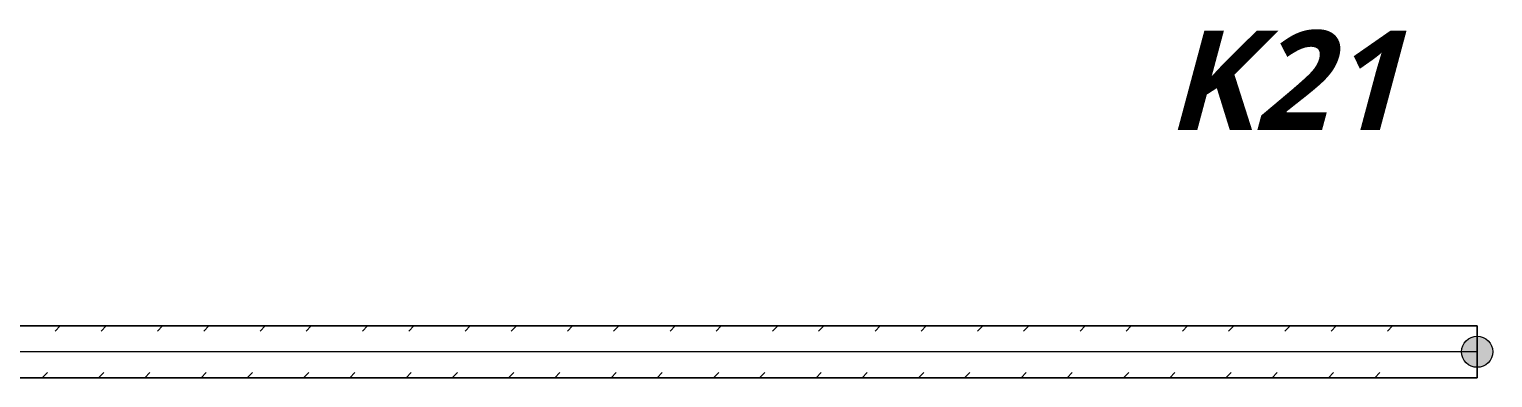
# Model space of a CAD drawing. Header units: millimetres. Extents: x 6 to 3615, y 6 to 858.
# Drawn here: x 2059.3 to 2176.9, y 323.2 to 351.2 of the extents above; entities that cross this region are included whole.
import ezdxf

# ---------------------------------------------------------------- set-up
doc = ezdxf.new("R2010")
doc.units = ezdxf.units.MM
doc.styles.add('SegoeUIBoldItalic_Style', font='segoeuiz.ttf')

msp = doc.modelspace()

# ---------------------------------------------------------------- hatches: boundary and pattern name
h = msp.add_hatch(color=0)
edge = h.paths.add_edge_path()
edge.add_arc((2175.65, 325.27), 1.25, 0, 360)
h = msp.add_hatch(color=0)
edge = h.paths.add_edge_path()
edge.add_arc((2175.65, 325.27), 1.25, 0, 360)

# ---------------------------------------------------------------- linework, layer by layer
at = {"color": 0, "linetype": 'Continuous', "lineweight": 13, "flags": 128}
for points in [[(2056.24, 327.35), (2060.36, 327.35)], [(2060.36, 327.35), (2064.47, 327.35)], [(2061.8, 327.35), (2061.39, 326.93)], [(2064.47, 327.35), (2068.59, 327.35)], [(2065.5, 327.35), (2065.09, 326.93)], [(2068.59, 327.35), (2072.71, 327.35)], [(2070.03, 327.35), (2069.62, 326.93)], [(2072.71, 327.35), (2076.83, 327.35)], [(2073.74, 327.35), (2073.33, 326.93)], [(2076.83, 327.35), (2080.95, 327.35)], [(2078.27, 327.35), (2077.86, 326.93)], [(2080.95, 327.35), (2085.06, 327.35)], [(2081.97, 327.35), (2081.56, 326.93)], [(2085.06, 327.35), (2089.18, 327.35)], [(2086.5, 327.35), (2086.09, 326.93)], [(2089.18, 327.35), (2093.3, 327.35)], [(2090.21, 327.35), (2089.8, 326.93)], [(2093.3, 327.35), (2097.42, 327.35)], [(2094.74, 327.35), (2094.33, 326.93)], [(2097.42, 327.35), (2101.53, 327.35)], [(2098.45, 327.35), (2098.03, 326.93)], [(2101.53, 327.35), (2105.65, 327.35)], [(2102.97, 327.35), (2102.56, 326.93)], [(2105.65, 327.35), (2109.77, 327.35)], [(2106.68, 327.35), (2106.27, 326.93)], [(2109.77, 327.35), (2113.89, 327.35)], [(2111.21, 327.35), (2110.8, 326.93)], [(2113.89, 327.35), (2118, 327.35)], [(2114.92, 327.35), (2114.5, 326.93)], [(2118, 327.35), (2122.12, 327.35)], [(2119.45, 327.35), (2119.03, 326.93)], [(2122.12, 327.35), (2126.24, 327.35)], [(2123.15, 327.35), (2122.74, 326.93)], [(2126.24, 327.35), (2130.36, 327.35)], [(2127.68, 327.35), (2127.27, 326.93)], [(2130.36, 327.35), (2134.47, 327.35)], [(2131.39, 327.35), (2130.97, 326.93)], [(2134.47, 327.35), (2138.59, 327.35)], [(2135.92, 327.35), (2135.5, 326.93)], [(2138.59, 327.35), (2142.71, 327.35)], [(2139.62, 327.35), (2139.21, 326.93)], [(2142.71, 327.35), (2146.83, 327.35)], [(2144.15, 327.35), (2143.74, 326.93)], [(2146.83, 327.35), (2150.95, 327.35)], [(2147.86, 327.35), (2147.45, 326.93)], [(2150.95, 327.35), (2155.06, 327.35)], [(2152.39, 327.35), (2151.97, 326.93)], [(2155.06, 327.35), (2159.18, 327.35)], [(2156.09, 327.35), (2155.68, 326.93)], [(2159.18, 327.35), (2163.3, 327.35)], [(2160.62, 327.35), (2160.21, 326.93)], [(2163.3, 327.35), (2167.42, 327.35)], [(2164.33, 327.35), (2163.92, 326.93)], [(2167.42, 327.35), (2171.53, 327.35)], [(2168.86, 327.35), (2168.45, 326.93)], [(2175.65, 327.35), (2171.53, 327.35)], [(2175.65, 323.18), (2175.65, 327.35)], [(2060.36, 323.18), (2060.77, 323.6)], [(2064.89, 323.18), (2065.3, 323.6)], [(2068.59, 323.18), (2069, 323.6)], [(2073.12, 323.18), (2073.53, 323.6)], [(2076.83, 323.18), (2077.24, 323.6)], [(2081.36, 323.18), (2081.77, 323.6)], [(2085.06, 323.18), (2085.47, 323.6)], [(2089.59, 323.18), (2090, 323.6)], [(2093.3, 323.18), (2093.71, 323.6)], [(2097.83, 323.18), (2098.24, 323.6)], [(2101.53, 323.18), (2101.95, 323.6)], [(2106.06, 323.18), (2106.47, 323.6)], [(2109.77, 323.18), (2110.18, 323.6)], [(2114.3, 323.18), (2114.71, 323.6)], [(2118, 323.18), (2118.42, 323.6)], [(2122.53, 323.18), (2122.95, 323.6)], [(2126.24, 323.18), (2126.65, 323.6)], [(2130.77, 323.18), (2131.18, 323.6)], [(2134.47, 323.18), (2134.89, 323.6)], [(2139, 323.18), (2139.42, 323.6)], [(2142.71, 323.18), (2143.12, 323.6)], [(2147.24, 323.18), (2147.65, 323.6)], [(2150.95, 323.18), (2151.36, 323.6)], [(2155.47, 323.18), (2155.89, 323.6)], [(2159.18, 323.18), (2159.59, 323.6)], [(2163.71, 323.18), (2164.12, 323.6)], [(2167.42, 323.18), (2167.83, 323.6)], [(2056.24, 323.18), (2060.36, 323.18)], [(2060.36, 323.18), (2064.47, 323.18)], [(2064.47, 323.18), (2068.59, 323.18)], [(2068.59, 323.18), (2072.71, 323.18)], [(2072.71, 323.18), (2076.83, 323.18)], [(2076.83, 323.18), (2080.95, 323.18)], [(2080.95, 323.18), (2085.06, 323.18)], [(2085.06, 323.18), (2089.18, 323.18)], [(2089.18, 323.18), (2093.3, 323.18)], [(2093.3, 323.18), (2097.42, 323.18)], [(2097.42, 323.18), (2101.53, 323.18)], [(2101.53, 323.18), (2105.65, 323.18)], [(2105.65, 323.18), (2109.77, 323.18)], [(2109.77, 323.18), (2113.89, 323.18)], [(2113.89, 323.18), (2118, 323.18)], [(2118, 323.18), (2122.12, 323.18)], [(2122.12, 323.18), (2126.24, 323.18)], [(2126.24, 323.18), (2130.36, 323.18)], [(2130.36, 323.18), (2134.47, 323.18)], [(2134.47, 323.18), (2138.59, 323.18)], [(2138.59, 323.18), (2142.71, 323.18)], [(2142.71, 323.18), (2146.83, 323.18)], [(2146.83, 323.18), (2150.95, 323.18)], [(2150.95, 323.18), (2155.06, 323.18)], [(2155.06, 323.18), (2159.18, 323.18)], [(2159.18, 323.18), (2163.3, 323.18)], [(2163.3, 323.18), (2167.42, 323.18)], [(2167.42, 323.18), (2171.53, 323.18)], [(2175.65, 323.18), (2171.53, 323.18)]]:
    msp.add_lwpolyline(points, close=True, dxfattribs=at)
msp.add_lwpolyline([(2175.65, 325.27), (1895.65, 325.27)], dxfattribs=at)
at = {"color": 0, "linetype": 'Continuous', "lineweight": 13}
msp.add_circle((2175.65, 325.27), 1.25, dxfattribs=at)
msp.add_circle((2175.65, 325.27), 1.25, dxfattribs=at)

# ---------------------------------------------------------------- texts
at = {"insert": (2150.65, 351.09), "char_height": 8, "attachment_point": 1, "style": 'SegoeUIBoldItalic_Style'}
msp.add_mtext_dynamic_manual_height_columns('{\\fSegoe UI Semilight|b1|i1|c134|p34;\\C1;K21}', width=42.6639, gutter_width=12.5, heights=[2.5], dxfattribs=at)

doc.saveas('drawing.dxf')
